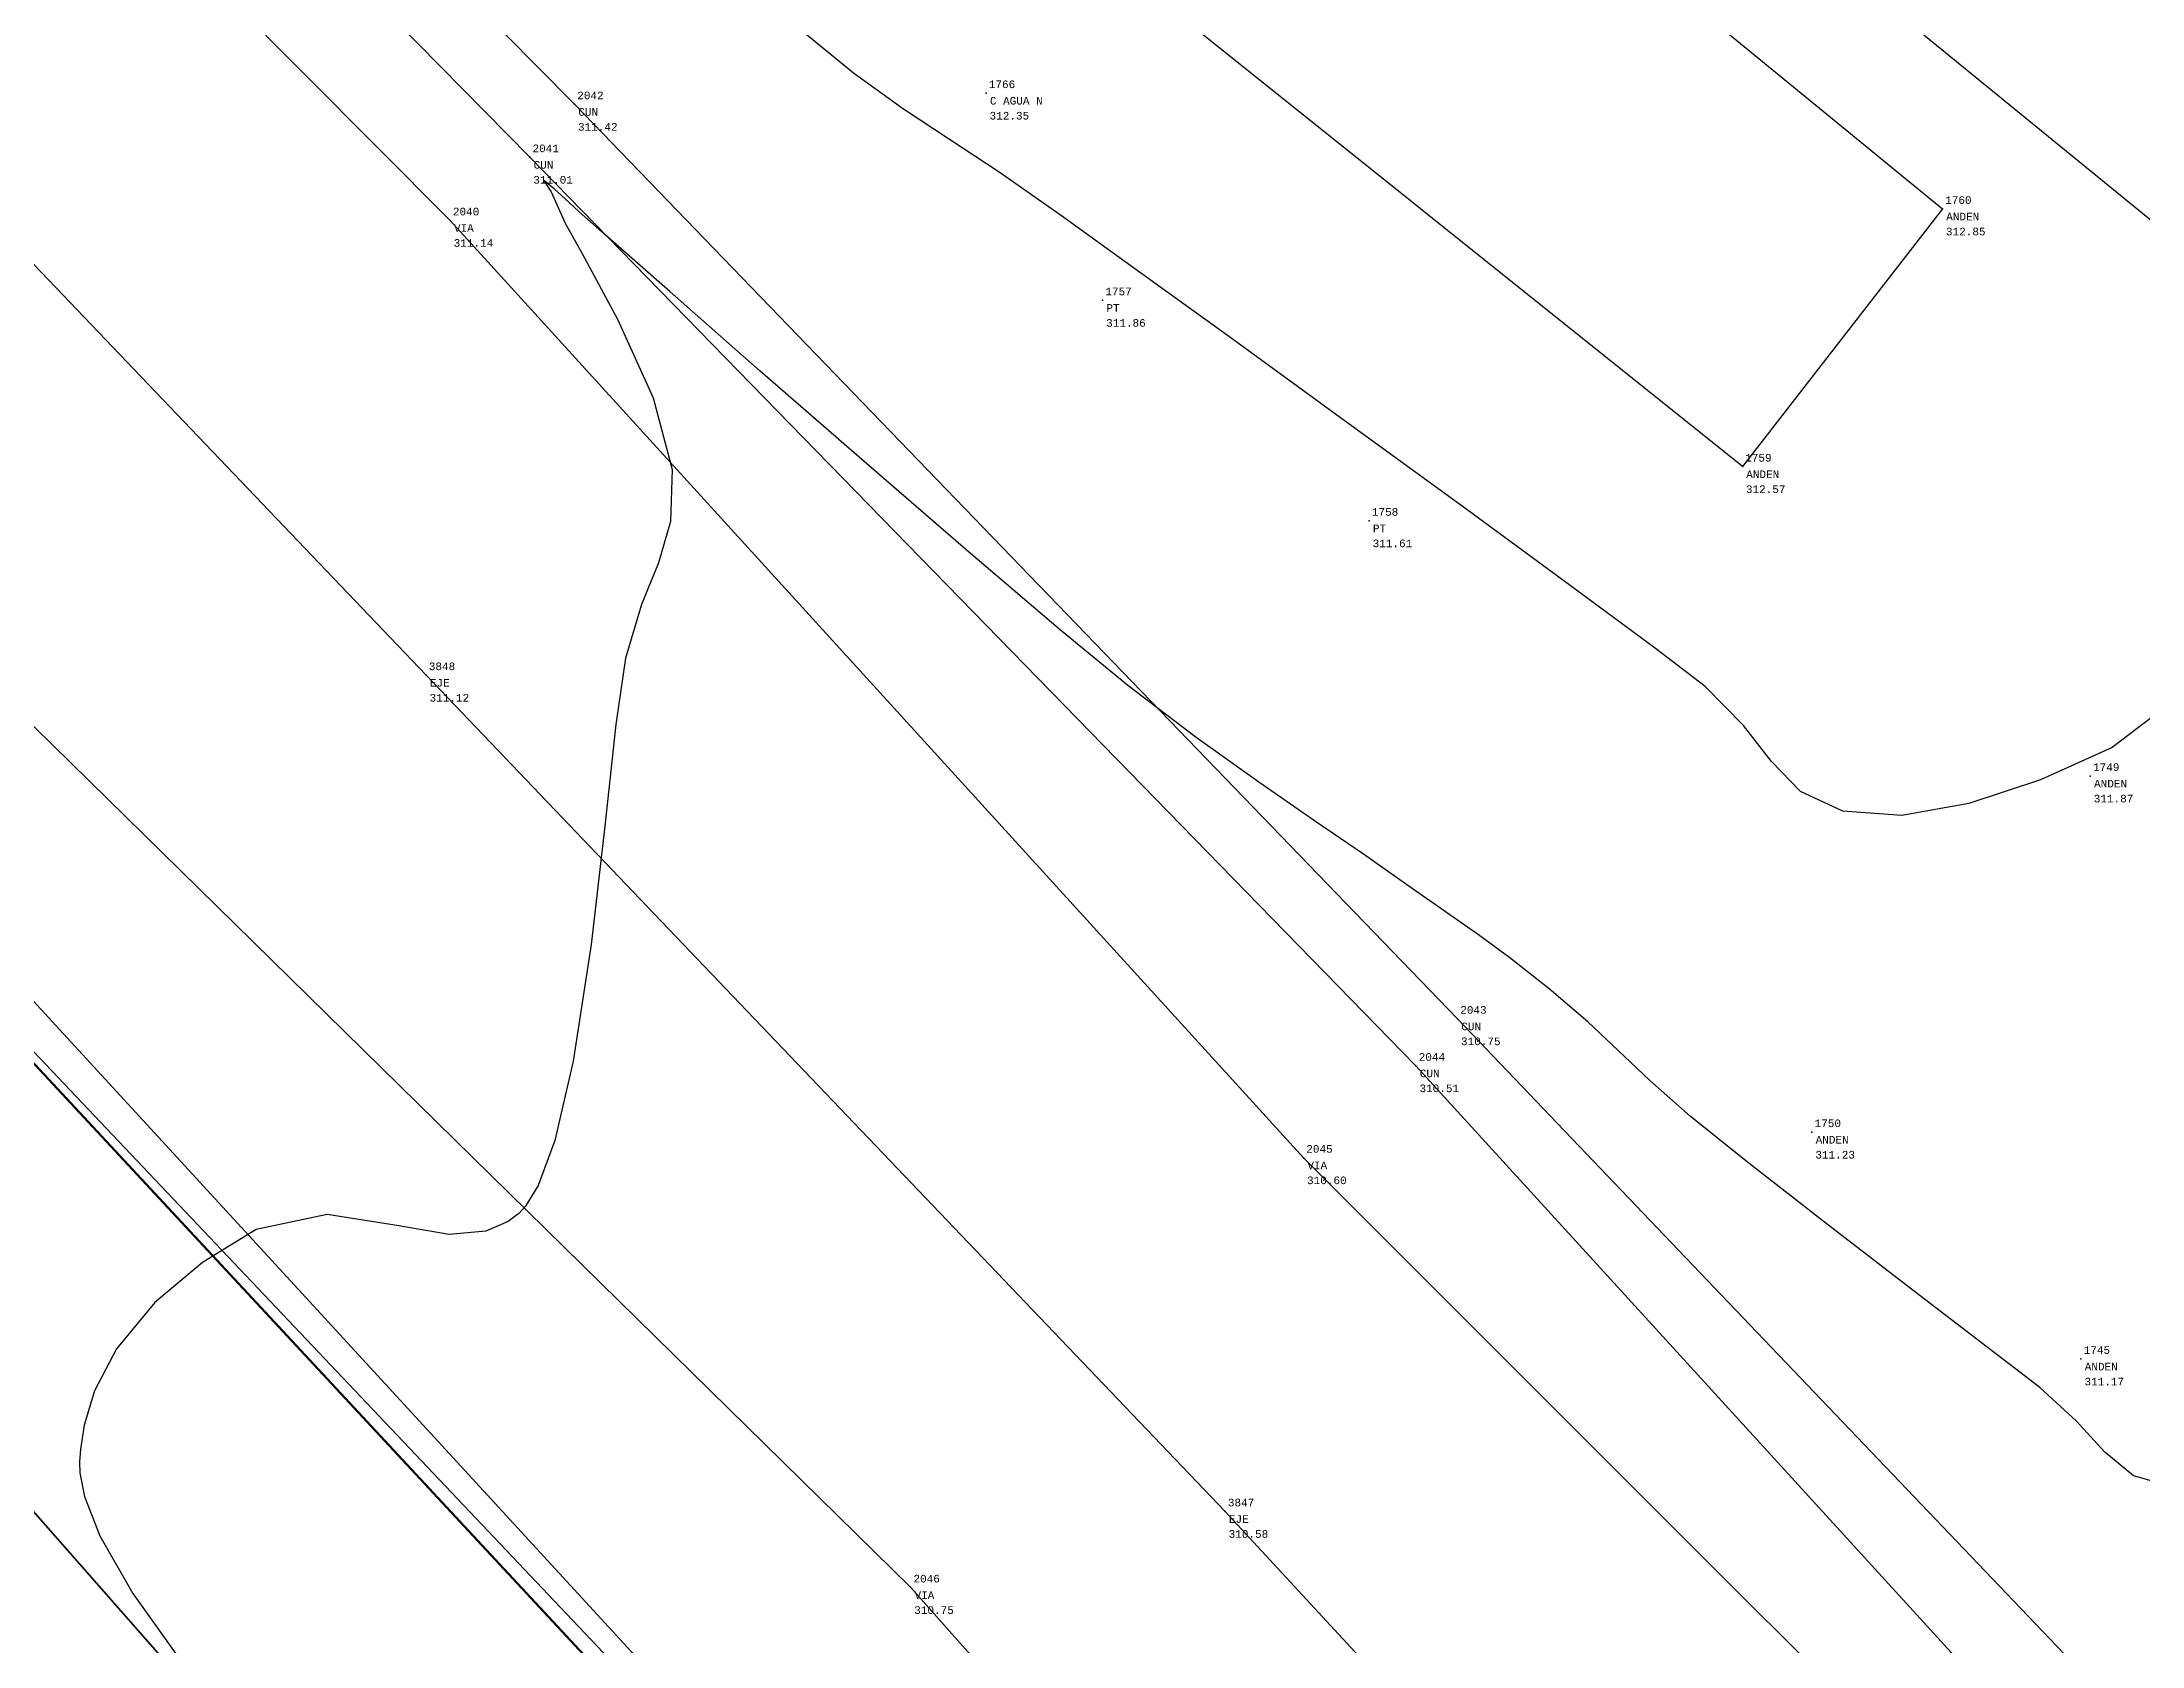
# Model space of a CAD drawing. Header units: metres. Extents: x 5050628 to 5051715, y 2427226 to 2427693.
# Drawn here: x 5051169.58 to 5051183.34, y 2427475.68 to 2427486.19 of the extents above; entities that cross this region are included whole.
import ezdxf
from ezdxf.enums import TextEntityAlignment as Align

# ---------------------------------------------------------------- set-up
doc = ezdxf.new("R2010")
doc.units = ezdxf.units.M
for name, color, linetype in [('1. Eje Vía', 7, 'Continuous'), ('Anden', 252, 'Continuous'), ('C-TOPO-MINR-N', 11, 'Continuous'), ('Cuneta N', 150, 'Continuous'), ('CVL_PUNTO', 2, 'Continuous'), ('CVL_PUNTO_COR', 2, 'Continuous'), ('CVL_PUNTO_NUM', 2, 'Continuous'), ('Paramento', 7, 'Continuous'), ('Red Baja Tension', 30, 'Continuous'), ('Vía', 40, 'Continuous')]:
    doc.layers.add(name, color=color, linetype=linetype)
doc.layers.add('Red Media Tension', color=6, linetype='Continuous', lineweight=100)
doc.styles.add('MONOTXT4', font='monotxt4.shx')

msp = doc.modelspace()

# ---------------------------------------------------------------- linework, layer by layer
at = {"layer": '1. Eje Vía', "elevation": 280.286, "flags": 128}
msp.add_lwpolyline([(5051213.426, 2427437.147), (5051208.207, 2427443.024), (5051202.584, 2427449.608), (5051196.602, 2427455.659), (5051191.108, 2427460.742), (5051186.82, 2427465.441), (5051182.568, 2427470.892), (5051177.332, 2427476.559), (5051172.094, 2427482.04), (5051166.677, 2427487.713), (5051161.158, 2427493.561), (5051155.4, 2427499.489), (5051149.761, 2427505.437), (5051144.563, 2427511.643), (5051140.126, 2427518.295), (5051136.675, 2427526.117), (5051134.939, 2427534.766), (5051134.96, 2427542.765), (5051136.762, 2427550.747)], dxfattribs=at)
at = {"layer": 'Anden', "flags": 128}
for points, elevation in [([(5051176.501, 2427486.787), (5051177.932, 2427488.456), (5051182.034, 2427485.096), (5051180.723, 2427483.407), (5051176.501, 2427486.787)], 313.19), ([(5051165.549, 2427481.073), (5051167.086, 2427482.55), (5051174.728, 2427474.239), (5051173.17, 2427472.409), (5051165.549, 2427481.073)], 312.424)]:
    msp.add_lwpolyline(points, dxfattribs=dict(at, elevation=elevation))
at = {"layer": 'C-TOPO-MINR-N', "color": 32, "linetype": 'Continuous', "lineweight": -3}
for points in [[(5051183.521, 2427481.851, 312.966), (5051183.147, 2427481.565, 312.966), (5051182.677, 2427481.355, 312.966), (5051182.208, 2427481.198, 312.966), (5051181.767, 2427481.121, 312.966), (5051181.382, 2427481.149, 312.966), (5051181.104, 2427481.278, 312.966), (5051180.913, 2427481.474, 312.966), (5051180.73, 2427481.71, 312.966), (5051180.478, 2427481.965, 312.966), (5051180.153, 2427482.214, 312.966), (5051179.594, 2427482.628, 312.966), (5051178.886, 2427483.147, 312.966), (5051178.113, 2427483.709, 312.966), (5051177.362, 2427484.255, 312.966), (5051176.716, 2427484.722, 312.966), (5051176.26, 2427485.051, 312.966), (5051175.851, 2427485.337, 312.966), (5051175.519, 2427485.555, 312.966), (5051175.217, 2427485.755, 312.966), (5051174.896, 2427485.987, 312.966), (5051174.511, 2427486.3, 312.966)], [(5051183.54, 2427476.719, 311.966), (5051183.287, 2427476.793, 311.966), (5051183.098, 2427476.948, 311.966), (5051182.913, 2427477.151, 311.966), (5051182.673, 2427477.372, 311.966), (5051182.328, 2427477.635, 311.966), (5051181.822, 2427478.022, 311.966), (5051181.26, 2427478.455, 311.966), (5051180.745, 2427478.857, 311.966), (5051180.38, 2427479.15, 311.966), (5051180.113, 2427479.385, 311.966), (5051179.909, 2427479.579, 311.966), (5051179.71, 2427479.767, 311.966), (5051179.456, 2427479.985, 311.966), (5051179.199, 2427480.188, 311.966), (5051178.993, 2427480.338, 311.966), (5051178.783, 2427480.484, 311.966), (5051178.515, 2427480.673, 311.966), (5051178.24, 2427480.866, 311.966), (5051177.918, 2427481.085, 311.966), (5051177.552, 2427481.338, 311.966), (5051177.143, 2427481.632, 311.966), (5051176.694, 2427481.973, 311.966), (5051176.252, 2427482.336, 311.966), (5051175.648, 2427482.85, 311.966), (5051174.965, 2427483.441, 311.966), (5051174.285, 2427484.033, 311.966), (5051173.692, 2427484.554, 311.966), (5051173.268, 2427484.927, 311.966), (5051173.095, 2427485.08, 311.966), (5051173.003, 2427485.165, 311.966), (5051172.937, 2427485.226, 311.966), (5051172.864, 2427485.285, 311.966), (5051172.914, 2427485.209, 311.966), (5051172.951, 2427485.126, 311.966), (5051173.005, 2427485.003, 311.966), (5051173.12, 2427484.8, 311.966), (5051173.349, 2427484.374, 311.966), (5051173.582, 2427483.858, 311.966), (5051173.707, 2427483.389, 311.966), (5051173.696, 2427483.048, 311.966), (5051173.617, 2427482.777, 311.966), (5051173.507, 2427482.503, 311.966), (5051173.401, 2427482.151, 311.966), (5051173.339, 2427481.717, 311.966), (5051173.267, 2427481.05, 311.966), (5051173.177, 2427480.274, 311.966), (5051173.059, 2427479.51, 311.966), (5051172.938, 2427478.99, 311.966), (5051172.829, 2427478.696, 311.966), (5051172.747, 2427478.559, 311.966), (5051172.702, 2427478.512, 311.966), (5051172.633, 2427478.459, 311.966), (5051172.485, 2427478.395, 311.966), (5051172.246, 2427478.375, 311.966), (5051171.902, 2427478.433, 311.966), (5051171.445, 2427478.506, 311.966), (5051170.981, 2427478.407, 311.966), (5051170.628, 2427478.19, 311.966), (5051170.316, 2427477.929, 311.966), (5051170.065, 2427477.625, 311.966), (5051169.921, 2427477.35, 311.966), (5051169.853, 2427477.125, 311.966), (5051169.829, 2427476.966, 311.966), (5051169.823, 2427476.883, 311.966), (5051169.825, 2427476.812, 311.966), (5051169.855, 2427476.656, 311.966), (5051169.955, 2427476.398, 311.966), (5051170.171, 2427476.021, 311.966), (5051170.527, 2427475.524, 311.966)]]:
    msp.add_polyline3d(points, dxfattribs=at)
at = {"layer": 'Cuneta N'}
for points in [[(5051203.26, 2427452.263, 308.874), (5051197.702, 2427458.965, 309.213), (5051190.464, 2427466.5, 309.824), (5051184.413, 2427473.092, 310.313), (5051178.583, 2427479.48, 310.976), (5051172.774, 2427485.435, 311.481), (5051166.446, 2427491.868, 312.033), (5051159.903, 2427498.556, 312.441), (5051153.703, 2427505.572, 312.955), (5051148.607, 2427511.902, 313.346), (5051144.162, 2427516.97, 313.858), (5051140.018, 2427524.37, 314.343), (5051138.384, 2427530.67, 314.865), (5051137.517, 2427538.569, 315.33), (5051137.838, 2427545.207, 315.805), (5051139.141, 2427550.602, 316.23), (5051141.536, 2427554.476, 316.482), (5051145.971, 2427560.41, 316.844), (5051153.816, 2427567.222, 317.529), (5051160.576, 2427572.246, 317.942)], [(5051161.007, 2427571.81, 318.12), (5051154.163, 2427566.858, 317.716), (5051146.364, 2427560.035, 317.018), (5051141.854, 2427554.167, 316.681), (5051139.568, 2427550.445, 316.63), (5051138.24, 2427544.985, 316.143), (5051137.981, 2427538.57, 315.506), (5051138.889, 2427530.738, 315.18), (5051140.349, 2427524.571, 314.55), (5051144.858, 2427517.504, 314.105), (5051148.871, 2427512.189, 313.634), (5051153.988, 2427505.916, 313.207), (5051160.16, 2427498.913, 312.699), (5051166.821, 2427492.109, 312.266), (5051173.067, 2427485.782, 311.886), (5051178.855, 2427479.788, 311.213), (5051184.85, 2427473.514, 310.526), (5051190.962, 2427467.17, 310.018), (5051198.311, 2427459.043, 309.4), (5051203.838, 2427452.912, 309.09)]]:
    msp.add_polyline3d(points, dxfattribs=at)
at = {"layer": 'CVL_PUNTO', "color": 4}
for p in [(5051173.067, 2427485.782, 311.886), (5051173.067, 2427485.782, 311.886), (5051175.765, 2427485.855, 312.814), (5051175.765, 2427485.855, 312.814), (5051172.774, 2427485.435, 311.481), (5051172.774, 2427485.435, 311.481), (5051182.034, 2427485.096, 313.312), (5051182.034, 2427485.096, 313.312), (5051172.252, 2427485.021, 311.61), (5051172.252, 2427485.021, 311.61), (5051176.529, 2427484.497, 312.331), (5051176.529, 2427484.497, 312.331), (5051180.723, 2427483.407, 313.041), (5051180.723, 2427483.407, 313.041), (5051178.276, 2427483.052, 312.075), (5051178.276, 2427483.052, 312.075), (5051172.094, 2427482.04, 311.586), (5051172.094, 2427482.04, 311.586), (5051183.003, 2427481.379, 312.337), (5051183.003, 2427481.379, 312.337), (5051178.855, 2427479.788, 311.213), (5051178.855, 2427479.788, 311.213), (5051178.583, 2427479.48, 310.976), (5051178.583, 2427479.48, 310.976), (5051181.178, 2427479.045, 311.698), (5051181.178, 2427479.045, 311.698), (5051177.846, 2427478.877, 311.069), (5051177.846, 2427478.877, 311.069), (5051182.942, 2427477.558, 311.64), (5051182.942, 2427477.558, 311.64), (5051177.332, 2427476.559, 311.049), (5051177.332, 2427476.559, 311.049), (5051175.271, 2427476.06, 311.212), (5051175.271, 2427476.06, 311.212)]:
    msp.add_point(p, dxfattribs=at)
at = {"layer": 'Paramento', "flags": 128}
for points, elevation in [([(5051197.191, 2427467.478), (5051189.872, 2427474.626), (5051192.563, 2427477.86), (5051184.079, 2427484.468), (5051176.345, 2427490.778), (5051173.702, 2427492.523), (5051172.835, 2427491.882), (5051167.847, 2427495.967), (5051161.347, 2427503.41), (5051167.183, 2427508.87), (5051155.716, 2427521.161), (5051151.343, 2427518.852), (5051147.904, 2427525.445), (5051144.527, 2427536.421)], 311.719), ([(5051120.862, 2427506.271), (5051126.55, 2427512.579), (5051131.862, 2427518.899), (5051136.897, 2427511.108), (5051142.538, 2427504.129), (5051144.497, 2427503.447), (5051151.817, 2427495.492), (5051151.884, 2427495.172), (5051158.667, 2427488.765), (5051165.549, 2427481.073), (5051173.17, 2427472.409), (5051182.312, 2427463.915), (5051182.358, 2427463.677), (5051189.118, 2427456.995), (5051190.273, 2427457.488), (5051197.926, 2427448.71), (5051195.753, 2427446.17), (5051202.884, 2427438.426), (5051194.149, 2427427.591)], 314.576)]:
    msp.add_lwpolyline(points, dxfattribs=dict(at, elevation=elevation))
at = {"layer": 'Red Baja Tension', "elevation": 312.715, "flags": 128}
msp.add_lwpolyline([(5051159.736, 2427489.891), (5051199.178, 2427448.296), (5051249.72, 2427399.311)], dxfattribs=at)
at = {"layer": 'Red Media Tension', "elevation": 305.118, "flags": 128}
msp.add_lwpolyline([(5051281.361, 2427377.314), (5051223.315, 2427421.66), (5051139.018, 2427512.293), (5051168.721, 2427590.97)], dxfattribs=at)
at = {"layer": 'Vía'}
for points in [[(5051215.079, 2427437.675, 308.332), (5051211.684, 2427441.798, 308.499), (5051208.075, 2427446.346, 308.598), (5051202.698, 2427451.728, 309.002), (5051197.266, 2427458.371, 309.381), (5051189.948, 2427466.125, 309.859), (5051183.941, 2427472.783, 310.45), (5051177.846, 2427478.877, 311.069), (5051172.252, 2427485.021, 311.61), (5051165.995, 2427491.307, 312.249), (5051159.305, 2427498.125, 312.664), (5051153.137, 2427505.038, 313.125), (5051148.059, 2427511.387, 313.578), (5051143.389, 2427516.7, 314.007), (5051139.363, 2427524.215, 314.543), (5051137.577, 2427530.697, 315.001), (5051136.782, 2427538.62, 315.539), (5051137.127, 2427545.381, 315.984)], [(5051120.416, 2427515.124, 311.783), (5051125.415, 2427518.665, 313.43), (5051129.022, 2427519.75, 314.083), (5051134.911, 2427523.242, 314.769), (5051139.889, 2427514.319, 314.194), (5051144.03, 2427508.677, 313.775), (5051149.917, 2427502.406, 313.343), (5051156.116, 2427495.665, 312.944), (5051163.273, 2427488.762, 312.378), (5051168.687, 2427482.522, 311.869), (5051175.271, 2427476.06, 311.212), (5051180.664, 2427469.973, 310.53), (5051186.657, 2427463.38, 309.989), (5051193.783, 2427456.148, 309.492), (5051200.086, 2427449.394, 309.107), (5051205.967, 2427442.033, 308.693), (5051205.967, 2427442.033, 308.693), (5051206.827, 2427437.706, 308.533)]]:
    msp.add_polyline3d(points, dxfattribs=at)

# ---------------------------------------------------------------- texts
at = {"layer": 'CVL_PUNTO_COR', "color": 4, "style": 'MONOTXT4'}
for s, p in [('311.42', (5051173.09, 2427485.659, 311.886)), ('312.35', (5051175.788, 2427485.732, 312.814)), ('311.01', (5051172.797, 2427485.312, 311.481)), ('312.85', (5051182.057, 2427484.973, 313.312)), ('311.14', (5051172.275, 2427484.898, 311.61)), ('311.86', (5051176.552, 2427484.374, 312.331)), ('312.57', (5051180.746, 2427483.284, 313.041)), ('311.61', (5051178.299, 2427482.929, 312.075)), ('311.12', (5051172.117, 2427481.917, 311.586)), ('311.87', (5051183.026, 2427481.256, 312.337)), ('310.75', (5051178.878, 2427479.665, 311.213)), ('310.51', (5051178.606, 2427479.357, 310.976)), ('311.23', (5051181.201, 2427478.922, 311.698)), ('310.60', (5051177.869, 2427478.754, 311.069)), ('311.17', (5051182.965, 2427477.435, 311.64)), ('310.58', (5051177.355, 2427476.436, 311.049)), ('310.75', (5051175.294, 2427475.937, 311.212))]:
    msp.add_text(s, height=0.05, dxfattribs=at).set_placement(p, align=Align.TOP_LEFT)
at = {"layer": 'CVL_PUNTO_NUM', "color": 4, "style": 'MONOTXT4'}
for s, p in [('1766', (5051175.783, 2427485.873, 312.814)), ('2042', (5051173.085, 2427485.8, 311.886)), ('2041', (5051172.792, 2427485.453, 311.481)), ('2040', (5051172.27, 2427485.039, 311.61)), ('1760', (5051182.052, 2427485.114, 313.312)), ('1757', (5051176.547, 2427484.515, 312.331)), ('1759', (5051180.741, 2427483.425, 313.041)), ('1758', (5051178.294, 2427483.07, 312.075)), ('3848', (5051172.112, 2427482.058, 311.586)), ('1749', (5051183.021, 2427481.397, 312.337)), ('2043', (5051178.873, 2427479.806, 311.213)), ('2044', (5051178.601, 2427479.498, 310.976)), ('1750', (5051181.196, 2427479.063, 311.698)), ('2045', (5051177.864, 2427478.895, 311.069)), ('1745', (5051182.96, 2427477.576, 311.64)), ('3847', (5051177.35, 2427476.577, 311.049)), ('2046', (5051175.289, 2427476.078, 311.212))]:
    msp.add_text(s, height=0.05, dxfattribs=at).set_placement(p, align=Align.BOTTOM_LEFT)
for s, p in [('C AGUA N', (5051175.79, 2427485.83, 312.814)), ('CUN', (5051173.092, 2427485.757, 311.886)), ('CUN', (5051172.799, 2427485.41, 311.481)), ('VIA', (5051172.277, 2427484.996, 311.61)), ('ANDEN', (5051182.059, 2427485.071, 313.312)), ('PT', (5051176.554, 2427484.472, 312.331)), ('ANDEN', (5051180.748, 2427483.382, 313.041)), ('PT', (5051178.301, 2427483.027, 312.075)), ('EJE', (5051172.119, 2427482.015, 311.586)), ('ANDEN', (5051183.028, 2427481.354, 312.337)), ('CUN', (5051178.88, 2427479.763, 311.213)), ('CUN', (5051178.608, 2427479.455, 310.976)), ('ANDEN', (5051181.203, 2427479.02, 311.698)), ('VIA', (5051177.871, 2427478.852, 311.069)), ('ANDEN', (5051182.967, 2427477.533, 311.64)), ('EJE', (5051177.357, 2427476.534, 311.049)), ('VIA', (5051175.296, 2427476.035, 311.212))]:
    msp.add_text(s, height=0.05, dxfattribs=at).set_placement(p, align=Align.TOP_LEFT)

doc.saveas('drawing.dxf')
